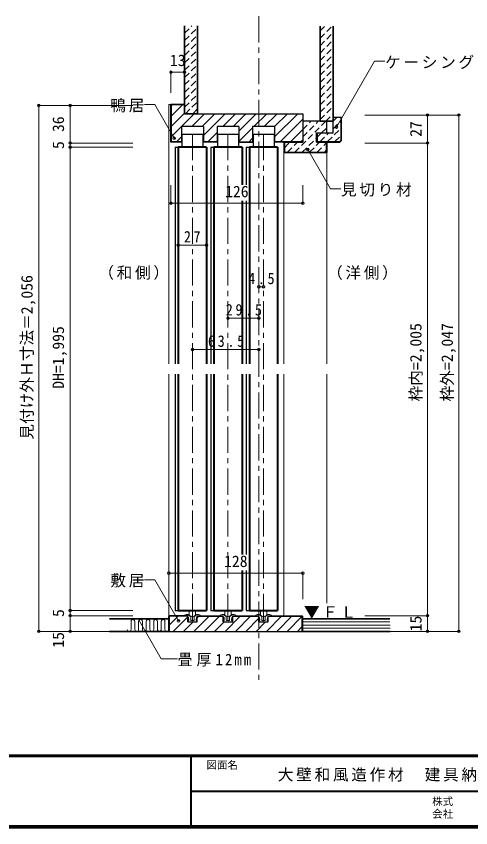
# Model space of a CAD drawing. Units: millimetres at full size, sheet at 1:5. Extents: x -981 to 969, y -733 to 681.
# Drawn here: x -173 to 261, y -716 to 60 of the extents above; entities that cross this region are included whole.
import ezdxf
from ezdxf.enums import TextEntityAlignment as Align

# ---------------------------------------------------------------- set-up
doc = ezdxf.new("R2010")
doc.units = ezdxf.units.MM
doc.header["$LTSCALE"] = 5
doc.header["$PDMODE"] = 32
doc.header["$PDSIZE"] = 2.5
doc.linetypes.add('CHAIN1', pattern=[8, 5, -1, 1, -1])
doc.linetypes.add('DASHED1', pattern=[1.8, 1.2, -0.6])
for name, color, linetype, lineweight in [('0-1_通り芯', 4, 'CHAIN1', 9), ('0-3_仕上げ', 7, 'Continuous', 18), ('0-4_枠', 3, 'Continuous', 25), ('0-5_ケーシング', 3, 'Continuous', 25), ('0-6_扉', 3, 'Continuous', 25), ('0-7_金物', 7, 'Continuous', 18), ('0-A_文字', 7, 'Continuous', 18), ('0-B_寸法', 7, 'Continuous', 9), ('0-C_ハッチ', 4, 'DASHED1', 9), ('F-0_補助線', 6, 'Continuous', 40), ('F-1_枠', 6, 'Continuous', 40)]:
    doc.layers.add(name, color=color, linetype=linetype, lineweight=lineweight)
doc.layers.add('F-A_文字', color=7, linetype='Continuous')
doc.styles.add('ＭＳ ゴシック', font='')
doc.styles.get('ＭＳ ゴシック').set_extended_font_data('MS Gothic')

msp = doc.modelspace()

# ---------------------------------------------------------------- linework, layer by layer
at = {"layer": '0-1_通り芯'}
for p, q in [((58.68, 60.495), (58.68, -574.262)), ((-4.82, -52.263), (-4.82, -519.027)), ((29.18, -52.263), (29.18, -519.027)), ((63.18, -52.263), (63.18, -519.027))]:
    msp.add_line(p, q, dxfattribs=at)
at = {"layer": '0-3_仕上げ', "color": 2, "lineweight": 35}
for p, q in [((-12.32, 51.212), (-12.32, -32.81)), ((117.18, 51.025), (117.18, -39.997)), ((-27.32, -516.027), (-84.131, -516.027)), ((100.68, -516.027), (183.827, -516.027)), ((-84.131, -528.027), (-27.32, -528.027)), ((100.68, -528.027), (184.348, -528.027))]:
    msp.add_line(p, q, dxfattribs=at)
at = {"layer": '0-3_仕上げ'}
for p, q in [((-63.459, -518.558), (-63.459, -526.121)), ((-59.858, -518.558), (-59.858, -526.121)), ((-56.256, -518.558), (-56.256, -526.121)), ((-52.655, -518.558), (-52.655, -526.121)), ((-49.053, -518.558), (-49.053, -526.121)), ((-45.452, -518.558), (-45.452, -526.121)), ((-41.85, -518.558), (-41.85, -526.121)), ((-38.249, -518.558), (-38.249, -526.121)), ((-34.648, -518.558), (-34.648, -526.121)), ((-31.046, -518.558), (-31.046, -526.121)), ((183.958, -519.027), (100.68, -519.027)), ((184.088, -522.027), (100.68, -522.027)), ((184.218, -525.027), (100.68, -525.027))]:
    msp.add_line(p, q, dxfattribs=at)
at = {"layer": '0-3_仕上げ', "color": 2, "lineweight": 35}
for points in [[(0.18, 51.212), (0.18, -32.81), (-12.32, -32.81)], [(129.68, 51.025), (129.68, -39.997), (117.18, -39.997)]]:
    msp.add_lwpolyline(points, dxfattribs=at)
at = {"layer": '0-3_仕上げ'}
for centre, radius, start, end in [((-61.658, -518.417), 1.806, 355.51051, 184.48949), ((-54.455, -518.417), 1.806, 355.51051, 184.48949), ((-47.253, -518.417), 1.806, 355.51051, 184.48949), ((-40.05, -518.417), 1.806, 355.51051, 184.48949), ((-32.847, -518.417), 1.806, 355.51051, 184.48949), ((-65.26, -526.088), 1.801, 181.04347, 358.95653), ((-58.057, -526.088), 1.801, 181.04347, 358.95653), ((-50.854, -526.088), 1.801, 181.04347, 358.95653), ((-43.651, -526.088), 1.801, 181.04347, 358.95653), ((-36.448, -526.088), 1.801, 181.04347, 358.95653), ((-29.245, -526.088), 1.801, 181.04347, 358.95653)]:
    msp.add_arc(centre, radius, start, end, dxfattribs=at)
at = {"layer": '0-4_枠'}
for p, q in [((-12.32, -23.81), (-25.32, -23.81)), ((-25.32, -60.027), (-25.32, -23.81)), ((-12.32, -24.31), (-24.82, -24.31)), ((-24.82, -59.527), (-24.82, -24.31)), ((-12.32, -23.81), (-12.32, -32.81)), ((-15.32, -45.027), (-15.32, -60.027)), ((5.68, -45.027), (-15.32, -45.027)), ((5.68, -45.027), (5.68, -60.027)), ((18.68, -45.027), (18.68, -60.027)), ((39.68, -45.027), (18.68, -45.027)), ((39.68, -45.027), (39.68, -60.027)), ((52.68, -45.027), (52.68, -60.027)), ((73.68, -45.027), (52.68, -45.027)), ((73.68, -45.027), (73.68, -60.027)), ((-15.32, -60.027), (-25.32, -60.027)), ((-15.32, -59.527), (-24.82, -59.527)), ((18.68, -59.527), (5.68, -59.527)), ((18.68, -60.027), (5.68, -60.027)), ((39.68, -59.527), (52.68, -59.527)), ((39.68, -60.027), (52.68, -60.027)), ((100.68, -59.527), (73.68, -59.527)), ((-27.32, -513.734), (-26.613, -513.027)), ((-27.32, -528.027), (-27.32, -513.734)), ((-26.406, -513.527), (-26.82, -513.942)), ((-26.82, -528.027), (-26.82, -513.942)), ((-9.32, -513.027), (-26.613, -513.027)), ((-9.32, -513.527), (-26.406, -513.527)), ((-9.32, -519.027), (-9.32, -513.027)), ((-9.32, -519.027), (-0.32, -519.027)), ((-0.32, -513.027), (24.68, -513.027)), ((-0.32, -519.027), (-0.32, -513.027)), ((-0.32, -513.527), (24.68, -513.527)), ((24.68, -519.027), (24.68, -513.027)), ((24.68, -519.027), (33.68, -519.027)), ((33.68, -513.027), (58.68, -513.027)), ((33.68, -519.027), (33.68, -513.027)), ((33.68, -513.527), (58.68, -513.527)), ((58.68, -519.027), (58.68, -513.027)), ((58.68, -519.027), (67.68, -519.027)), ((67.68, -519.027), (67.68, -513.027)), ((67.68, -513.027), (99.973, -513.027)), ((67.68, -513.527), (99.766, -513.527)), ((99.766, -513.527), (100.18, -513.942)), ((99.973, -513.027), (100.68, -513.734)), ((100.18, -528.027), (100.18, -513.942)), ((100.68, -528.027), (100.68, -513.734)), ((-27.32, -528.027), (100.68, -528.027))]:
    msp.add_line(p, q, dxfattribs=at)
at = {"layer": '0-4_枠', "color": 4, "lineweight": 9}
for p, q in [((82.68, -271.997), (82.68, -69.81)), ((123.68, -271.997), (123.68, -69.81)), ((-27.32, -281.997), (-27.32, -513.734)), ((82.68, -281.997), (82.68, -513.027)), ((123.68, -281.997), (123.68, -501.001))]:
    msp.add_line(p, q, dxfattribs=at)
msp.add_lwpolyline([(-27.32, -271.997), (-27.32, -23.81), (-25.32, -23.81)], dxfattribs=at)
at = {"layer": '0-4_枠'}
msp.add_lwpolyline([(-12.32, -32.81), (100.68, -32.81), (100.68, -60.027), (73.68, -60.027)], dxfattribs=at)
at = {"layer": '0-5_ケーシング'}
for p, q in [((129.68, -51.127), (129.68, -35.927)), ((129.68, -35.927), (137.68, -35.927)), ((137.18, -36.427), (129.68, -36.427)), ((137.18, -36.427), (137.18, -58.306)), ((137.68, -58.513), (137.68, -35.927)), ((100.68, -40.027), (100.68, -60.027)), ((82.68, -60.027), (82.68, -70.027)), ((82.68, -60.027), (100.68, -60.027)), ((83.18, -60.027), (83.18, -69.527)), ((113.68, -60.027), (123.68, -60.027)), ((114.68, -59.427), (136.058, -59.427)), ((114.68, -59.927), (136.266, -59.927)), ((123.18, -60.027), (123.18, -69.527)), ((123.68, -60.027), (123.68, -70.027)), ((136.058, -59.427), (137.18, -58.306)), ((137.68, -58.513), (136.266, -59.927)), ((83.18, -69.527), (123.18, -69.527)), ((82.68, -70.027), (123.68, -70.027))]:
    msp.add_line(p, q, dxfattribs=at)
for points in [[(113.68, -60.027), (113.68, -51.027), (123.68, -51.027), (123.68, -40.027), (100.68, -40.027)], [(114.68, -59.927), (114.68, -51.127), (129.68, -51.127)]]:
    msp.add_lwpolyline(points, dxfattribs=at)
at = {"layer": '0-6_扉'}
for p, q in [((-14.82, -52.263), (5.18, -52.263)), ((-14.82, -52.263), (-14.82, -64.81)), ((5.18, -52.263), (5.18, -64.81)), ((19.18, -52.263), (39.18, -52.263)), ((19.18, -52.263), (19.18, -64.81)), ((39.18, -52.263), (39.18, -64.81)), ((53.18, -52.263), (73.18, -52.263)), ((53.18, -52.263), (53.18, -64.81)), ((73.18, -52.263), (73.18, -64.81)), ((-21.32, -64.81), (-18.32, -64.81)), ((-21.32, -64.81), (-21.32, -271.997)), ((12.68, -64.81), (15.68, -64.81)), ((12.68, -64.81), (12.68, -271.997)), ((46.68, -64.81), (49.68, -64.81)), ((46.68, -64.81), (46.68, -100.797)), ((46.68, -115.968), (46.68, -271.997)), ((12.68, -281.997), (12.68, -508.027)), ((46.68, -281.997), (46.68, -454.465)), ((46.68, -469.782), (46.68, -508.027)), ((12.68, -508.027), (15.68, -508.027)), ((46.68, -508.027), (49.68, -508.027))]:
    msp.add_line(p, q, dxfattribs=at)
at = {"layer": '0-6_扉', "color": 6, "lineweight": 40}
for p, q in [((8.68, -64.81), (-18.32, -64.81)), ((-18.32, -64.81), (-18.32, -271.997)), ((8.68, -64.81), (8.68, -271.997)), ((42.68, -64.81), (15.68, -64.81)), ((15.68, -64.81), (15.68, -271.997)), ((42.68, -64.81), (42.68, -100.797)), ((76.68, -64.81), (49.68, -64.81)), ((49.68, -64.81), (49.68, -271.997)), ((76.68, -64.81), (76.68, -271.997)), ((42.68, -115.968), (42.68, -271.997)), ((8.68, -281.997), (8.68, -508.027)), ((15.68, -281.997), (15.68, -508.027)), ((42.68, -281.997), (42.68, -454.465)), ((49.68, -281.997), (49.68, -508.027)), ((76.68, -281.997), (76.68, -508.027)), ((42.68, -469.782), (42.68, -508.027)), ((15.68, -508.027), (42.68, -508.027)), ((49.68, -508.027), (76.68, -508.027))]:
    msp.add_line(p, q, dxfattribs=at)
at = {"layer": '0-6_扉'}
msp.add_lwpolyline([(-21.32, -281.997), (-21.32, -508.027), (-18.32, -508.027)], dxfattribs=at)
at = {"layer": '0-6_扉', "color": 6, "lineweight": 40}
msp.add_lwpolyline([(-18.32, -281.997), (-18.32, -508.027), (8.68, -508.027)], dxfattribs=at)
at = {"layer": '0-7_金物'}
for p, q in [((-10.779, -512.027), (-8.777, -512.027)), ((-7.158, -513.439), (-8.424, -512.174)), ((-7.82, -508.027), (-7.82, -512.495)), ((-2.482, -513.439), (-1.217, -512.174)), ((-1.82, -508.027), (-1.82, -512.495)), ((1.138, -512.027), (-0.863, -512.027)), ((23.221, -512.027), (25.223, -512.027)), ((26.842, -513.439), (25.576, -512.174)), ((26.18, -508.027), (26.18, -512.495)), ((31.518, -513.439), (32.783, -512.174)), ((32.18, -508.027), (32.18, -512.495)), ((35.138, -512.027), (33.137, -512.027)), ((57.221, -512.027), (59.223, -512.027)), ((60.842, -513.439), (59.576, -512.174)), ((60.18, -508.027), (60.18, -512.495)), ((65.518, -513.439), (66.783, -512.174)), ((66.18, -508.027), (66.18, -512.495)), ((69.138, -512.027), (67.137, -512.027)), ((-12.12, -513.027), (-9.32, -513.027)), ((-9.32, -514.027), (-9.32, -513.027)), ((-8.62, -519.027), (-9.106, -517.801)), ((-8.32, -517.527), (-8.92, -517.527)), ((-7.52, -519.027), (-8.62, -519.027)), ((-8.32, -517.527), (-8.32, -516.263)), ((-7.82, -512.495), (-4.82, -514.227)), ((-7.52, -519.027), (-7.32, -518.827)), ((-7.32, -518.827), (-7.12, -519.027)), ((-7.12, -519.027), (-2.52, -519.027)), ((-6.946, -513.527), (-6.62, -513.527)), ((-6.42, -517.227), (-6.42, -513.727)), ((-5.12, -517.527), (-6.12, -517.527)), ((-4.82, -517.827), (-5.12, -517.527)), ((-1.82, -512.495), (-4.82, -514.227)), ((-3.22, -517.227), (-3.22, -513.727)), ((-2.695, -513.527), (-3.02, -513.527)), ((-2.32, -518.827), (-2.52, -519.027)), ((-2.12, -519.027), (-2.32, -518.827)), ((-2.12, -519.027), (-1.02, -519.027)), ((-1.32, -517.527), (-1.32, -516.263)), ((-1.32, -517.527), (-0.72, -517.527)), ((-1.02, -519.027), (-0.534, -517.801)), ((-0.32, -514.027), (-0.32, -513.027)), ((2.48, -513.027), (-0.32, -513.027)), ((21.88, -513.027), (24.68, -513.027)), ((24.68, -514.027), (24.68, -513.027)), ((25.38, -519.027), (24.894, -517.801)), ((25.68, -517.527), (25.08, -517.527)), ((26.48, -519.027), (25.38, -519.027)), ((25.68, -517.527), (25.68, -516.263)), ((26.18, -512.495), (29.18, -514.227)), ((26.48, -519.027), (26.68, -518.827)), ((26.68, -518.827), (26.88, -519.027)), ((26.88, -519.027), (31.48, -519.027)), ((27.054, -513.527), (27.38, -513.527)), ((27.58, -517.227), (27.58, -513.727)), ((28.88, -517.527), (27.88, -517.527)), ((29.18, -517.827), (28.88, -517.527)), ((32.18, -512.495), (29.18, -514.227)), ((30.78, -517.227), (30.78, -513.727)), ((31.305, -513.527), (30.98, -513.527)), ((31.68, -518.827), (31.48, -519.027)), ((31.88, -519.027), (31.68, -518.827)), ((31.88, -519.027), (32.98, -519.027)), ((32.68, -517.527), (32.68, -516.263)), ((32.68, -517.527), (33.28, -517.527)), ((32.98, -519.027), (33.466, -517.801)), ((33.68, -514.027), (33.68, -513.027)), ((36.48, -513.027), (33.68, -513.027)), ((55.88, -513.027), (58.68, -513.027)), ((58.68, -514.027), (58.68, -513.027)), ((59.38, -519.027), (58.894, -517.801)), ((59.68, -517.527), (59.08, -517.527)), ((60.48, -519.027), (59.38, -519.027)), ((59.68, -517.527), (59.68, -516.263)), ((60.18, -512.495), (63.18, -514.227)), ((60.48, -519.027), (60.68, -518.827)), ((60.68, -518.827), (60.88, -519.027)), ((60.88, -519.027), (65.48, -519.027)), ((61.054, -513.527), (61.38, -513.527)), ((61.58, -517.227), (61.58, -513.727)), ((62.88, -517.527), (61.88, -517.527)), ((63.18, -517.827), (62.88, -517.527)), ((66.18, -512.495), (63.18, -514.227)), ((64.78, -517.227), (64.78, -513.727)), ((65.305, -513.527), (64.98, -513.527)), ((65.68, -518.827), (65.48, -519.027)), ((65.88, -519.027), (65.68, -518.827)), ((65.88, -519.027), (66.98, -519.027)), ((66.68, -517.527), (66.68, -516.263)), ((66.68, -517.527), (67.28, -517.527)), ((66.98, -519.027), (67.466, -517.801)), ((67.68, -514.027), (67.68, -513.027)), ((70.48, -513.027), (67.68, -513.027))]:
    msp.add_line(p, q, dxfattribs=at)
for points in [[(-3.52, -517.527), (-4.52, -517.527), (-4.82, -517.827)], [(30.48, -517.527), (29.48, -517.527), (29.18, -517.827)], [(64.48, -517.527), (63.48, -517.527), (63.18, -517.827)]]:
    msp.add_lwpolyline(points, dxfattribs=at)
for centre, radius, start, end in [((-10.779, -514.027), 2, 90, 138.18969), ((-8.777, -512.527), 0.5, 45, 90), ((-0.863, -512.527), 0.5, 90, 135), ((1.138, -514.027), 2, 41.81031, 90), ((23.221, -514.027), 2, 90, 138.18969), ((25.223, -512.527), 0.5, 45, 90), ((33.137, -512.527), 0.5, 90, 135), ((35.138, -514.027), 2, 41.81031, 90), ((57.221, -514.027), 2, 90, 138.18969), ((59.223, -512.527), 0.5, 45, 90), ((67.137, -512.527), 0.5, 90, 135), ((69.138, -514.027), 2, 41.81031, 90), ((-12.12, -512.827), 0.2, 138.18969, 270), ((-11.32, -516.263), 3, 0, 48.19), ((-8.92, -517.727), 0.2, 90, 201.616), ((-6.946, -513.227), 0.3, 225, 270), ((-6.62, -513.727), 0.2, 360, 90), ((-6.12, -517.227), 0.3, 180, 270), ((-3.52, -517.227), 0.3, 270, 360), ((-3.02, -513.727), 0.2, 90, 180), ((-2.695, -513.227), 0.3, 270, 315), ((1.68, -516.263), 3, 131.81, 180), ((-0.72, -517.727), 0.2, 338.384, 90), ((2.48, -512.827), 0.2, 270, 41.81031), ((21.88, -512.827), 0.2, 138.18969, 270), ((22.68, -516.263), 3, 0, 48.19), ((25.08, -517.727), 0.2, 90, 201.616), ((27.054, -513.227), 0.3, 225, 270), ((27.38, -513.727), 0.2, 360, 90), ((27.88, -517.227), 0.3, 180, 270), ((30.48, -517.227), 0.3, 270, 360), ((30.98, -513.727), 0.2, 90, 180), ((31.305, -513.227), 0.3, 270, 315), ((35.68, -516.263), 3, 131.81, 180), ((33.28, -517.727), 0.2, 338.384, 90), ((36.48, -512.827), 0.2, 270, 41.81031), ((55.88, -512.827), 0.2, 138.18969, 270), ((56.68, -516.263), 3, 0, 48.19), ((59.08, -517.727), 0.2, 90, 201.616), ((61.054, -513.227), 0.3, 225, 270), ((61.38, -513.727), 0.2, 360, 90), ((61.88, -517.227), 0.3, 180, 270), ((64.48, -517.227), 0.3, 270, 360), ((64.98, -513.727), 0.2, 90, 180), ((65.305, -513.227), 0.3, 270, 315), ((69.68, -516.263), 3, 131.81, 180), ((67.28, -517.727), 0.2, 338.384, 90), ((70.48, -512.827), 0.2, 270, 41.81031)]:
    msp.add_arc(centre, radius, start, end, dxfattribs=at)
at = {"layer": '0-A_文字'}
for p, q in [((132.921, -45.542), (169.306, 17.479)), ((169.306, 17.479), (179.306, 17.479)), ((-40.795, -24.035), (-50.795, -24.035)), ((-22.191, -56.258), (-40.795, -24.035)), ((105.42, -66.933), (127.18, -104.622)), ((127.18, -104.622), (137.18, -104.622)), ((-40.795, -478.577), (-50.795, -478.577)), ((-18.1, -517.885), (-40.795, -478.577)), ((-55.84, -517.72), (-34.786, -554.185)), ((-34.786, -554.185), (-19.005, -554.185))]:
    msp.add_line(p, q, dxfattribs=at)
for p in [(132.921, -45.542), (-22.191, -56.258), (105.42, -66.933), (-18.1, -517.885)]:
    msp.add_point(p, dxfattribs=at)
at = {"layer": '0-B_寸法', "color": 4}
for p, q in [((-25.32, 7.025), (-12.32, 7.025)), ((-25.32, 7.025), (-25.32, -12.847)), ((-12.32, 7.025), (-12.32, -12.847)), ((-61.791, -24.81), (-151.791, -24.81)), ((-151.791, -24.81), (-151.791, -528.027)), ((-121.791, -24.81), (-121.791, -528.027)), ((160.035, -34.027), (250.035, -34.027)), ((220.035, -34.027), (220.035, -528.028)), ((250.035, -34.027), (250.035, -528.027)), ((-61.791, -60.81), (-121.791, -60.81)), ((160.035, -60.81), (174.986, -60.81)), ((160.035, -60.81), (220.035, -60.81)), ((-61.791, -64.81), (-121.791, -64.81)), ((-25.32, -118.468), (-25.32, -101.025)), ((-18.32, -158.468), (8.68, -158.468)), ((-18.32, -158.468), (-18.32, -158.672)), ((8.68, -158.468), (8.68, -158.672)), ((58.68, -198.468), (63.18, -198.468)), ((29.18, -228.468), (58.68, -228.468)), ((-4.82, -258.468), (58.68, -258.468)), ((-27.32, -472.282), (-27.32, -497.333)), ((-27.32, -472.282), (100.68, -472.282)), ((100.68, -472.282), (100.68, -497.333)), ((-61.791, -508.027), (-121.791, -508.027)), ((-61.791, -513.027), (-121.791, -513.027)), ((160.035, -513.027), (220.035, -513.027)), ((-61.791, -528.027), (-151.791, -528.027)), ((160.035, -528.027), (250.035, -528.027))]:
    msp.add_line(p, q, dxfattribs=at)
msp.add_lwpolyline([(-25.32, -118.468), (100.68, -118.468), (100.68, -101.025)], dxfattribs=at)
at = {"layer": '0-B_寸法'}
for p in [(-25.32, 7.025), (-12.32, 7.025), (-151.791, -24.81), (-121.791, -24.81), (220.035, -34.027), (250.035, -34.027), (-121.791, -60.81), (220.035, -60.81), (-121.791, -64.81), (-25.32, -118.468), (100.68, -118.468), (-18.32, -158.468), (8.68, -158.468), (58.68, -198.468), (63.18, -198.468), (29.18, -228.468), (58.68, -228.468), (-4.82, -258.468), (58.68, -258.468), (-27.32, -472.282), (100.68, -472.282), (-121.791, -508.027), (-121.791, -513.027), (220.035, -513.027), (-151.791, -528.027), (-121.791, -528.027), (220.035, -528.028), (250.035, -528.027)]:
    msp.add_point(p, dxfattribs=at)
at = {"layer": '0-C_ハッチ'}
for p, q in [((-12.32, 44.248), (-5.356, 51.212)), ((-12.32, 37.177), (0.18, 49.677)), ((117.18, 39.398), (128.994, 51.212)), ((117.18, 46.469), (121.923, 51.212)), ((-12.32, 30.106), (0.18, 42.606)), ((117.18, 32.327), (129.68, 44.827)), ((-12.32, 23.035), (0.18, 35.535)), ((117.18, 25.256), (129.68, 37.756)), ((-12.32, 15.964), (0.18, 28.464)), ((117.18, 18.185), (129.68, 30.685)), ((117.18, 11.114), (129.68, 23.614)), ((-12.32, 8.893), (0.18, 21.393)), ((117.18, 4.043), (129.68, 16.543)), ((-12.32, 1.822), (0.18, 14.322)), ((117.18, -3.028), (129.68, 9.472)), ((-12.32, -5.249), (0.18, 7.251)), ((-12.32, -12.32), (0.18, 0.18)), ((117.18, -10.099), (129.68, 2.401)), ((-12.32, -19.391), (0.18, -6.891)), ((117.18, -17.17), (129.68, -4.67)), ((-12.32, -26.462), (0.18, -13.962)), ((117.18, -24.242), (129.68, -11.742)), ((-11.597, -32.81), (0.18, -21.033)), ((117.18, -31.313), (129.68, -18.813)), ((-4.526, -32.81), (0.18, -28.104)), ((117.18, -38.384), (129.68, -25.884)), ((122.637, -39.997), (129.68, -32.955)), ((129.68, -40.026), (133.278, -36.427)), ((93.107, -69.527), (122.607, -40.027)), ((100.68, -54.884), (115.536, -40.027)), ((100.68, -47.813), (108.465, -40.027)), ((100.68, -40.742), (101.394, -40.027)), ((118.678, -51.027), (123.68, -46.026)), ((129.68, -47.097), (137.18, -39.597)), ((114.68, -55.026), (118.578, -51.127)), ((117.349, -59.427), (125.649, -51.127)), ((124.42, -59.427), (137.18, -46.668)), ((131.492, -59.427), (137.18, -53.739)), ((83.18, -65.313), (88.465, -60.027)), ((86.036, -69.527), (95.536, -60.027)), ((100.178, -69.527), (113.68, -56.026)), ((107.249, -69.527), (116.749, -60.027)), ((114.32, -69.527), (123.18, -60.668)), ((121.392, -69.527), (123.18, -67.739))]:
    msp.add_line(p, q, dxfattribs=at)
at = {"layer": '0-C_ハッチ', "linetype": 'Continuous'}
for p, q in [((-24.82, -34.72), (-14.41, -24.31)), ((-24.82, -24.82), (-24.31, -24.31)), ((-24.82, -44.619), (-12.32, -32.119)), ((-24.82, -54.519), (-3.111, -32.81)), ((-5.429, -45.027), (6.788, -32.81)), ((4.47, -45.027), (16.688, -32.81)), ((5.68, -53.717), (26.587, -32.81)), ((24.269, -45.027), (36.486, -32.81)), ((34.169, -45.027), (46.386, -32.81)), ((39.68, -49.416), (56.285, -32.81)), ((53.968, -45.027), (66.185, -32.81)), ((63.867, -45.027), (76.084, -32.81)), ((73.68, -55.014), (95.883, -32.81)), ((73.68, -45.114), (85.984, -32.81)), ((79.066, -59.527), (100.68, -37.913)), ((39.68, -59.315), (52.68, -46.315)), ((9.769, -59.527), (18.68, -50.617)), ((88.965, -59.527), (100.68, -47.813)), ((-19.929, -59.527), (-15.32, -54.918)), ((49.367, -59.527), (52.68, -56.215)), ((98.865, -59.527), (100.68, -57.712)), ((-26.82, -521.795), (-18.553, -513.527)), ((-23.153, -528.027), (-9.32, -514.195)), ((-13.254, -528.027), (-4.254, -519.027)), ((-3.354, -528.027), (11.146, -513.527)), ((-0.32, -515.094), (1.246, -513.527)), ((6.545, -528.027), (21.045, -513.527)), ((16.445, -528.027), (25.445, -519.027)), ((26.344, -528.027), (40.844, -513.527)), ((36.244, -528.027), (50.744, -513.527)), ((46.143, -528.027), (58.68, -515.491)), ((56.043, -528.027), (65.043, -519.027)), ((65.942, -528.027), (80.442, -513.527)), ((75.842, -528.027), (90.342, -513.527)), ((85.741, -528.027), (100.18, -513.589)), ((95.641, -528.027), (100.18, -523.488))]:
    msp.add_line(p, q, dxfattribs=at)
at = {"layer": 'F-1_枠'}
for p, q in [((968.636, -646.776), (-981.363, -646.776)), ((968.636, -647.609), (-981.363, -647.609)), ((-6.364, -647.609), (-6.364, -714.276)), ((-6.364, -680.943), (966.97, -680.943)), ((968.636, -714.276), (-981.363, -714.276)), ((968.636, -715.109), (-981.363, -715.109)), ((968.636, -715.943), (-981.363, -715.943))]:
    msp.add_line(p, q, dxfattribs=at)

# ---------------------------------------------------------------- texts
at = {"layer": '0-A_文字', "char_height": 11, "attachment_point": 7, "style": 'ＭＳ ゴシック'}
for s, insert in [('\\T1.17;ケーシング', (179.306, 9.979)), ('\\T1.17;鴨居', (-83.295, -31.535)), ('\\T1.17;見切り材', (137.18, -112.122)), ('\\T1.17;（和側）', (-94.82, -191.787)), ('\\T1.17;（洋側）', (123.921, -191.787)), ('\\T1.17;敷居', (-83.295, -486.077)), ('\\T1.17;▼ＦＬ', (101.793, -516.027)), ('\\T1.27;\\W0.95;畳厚12mm', (-19.005, -561.685))]:
    msp.add_mtext(s, dxfattribs=dict(at, insert=insert))
at = {"layer": '0-B_寸法', "style": 'ＭＳ ゴシック'}
for s, p in [('13', (-26.32, 9.525)), ('126', (26.43, -115.968)), ('128', (25.43, -469.782))]:
    msp.add_text(s, height=11, dxfattribs=at).set_placement(p, align=Align.BOTTOM_LEFT)
for s, p in [('36', (-124.291, -50.31)), ('27', (217.535, -54.919)), ('5', (-124.291, -66.56)), ('見付け外Ｈ寸法＝2,056', (-154.291, -344.669)), ('DH=1,995', (-124.291, -295.919)), ('枠内=2,005', (217.535, -308.028)), ('枠外=2,047', (247.535, -308.027)), ('5', (-124.291, -514.277)), ('15', (217.535, -528.027)), ('15', (-124.291, -543.657))]:
    msp.add_text(s, height=11, rotation=90, dxfattribs=at).set_placement(p, align=Align.BOTTOM_LEFT)
at = {"layer": '0-B_寸法', "char_height": 11, "attachment_point": 7, "style": 'ＭＳ ゴシック'}
for s, insert in [('\\T1.36;\\W0.9;27', (-12.945, -155.968)), ('\\T1.38;\\W0.9;4.5', (48.43, -195.968)), ('\\T1.38;\\W0.9;29.5', (27.055, -225.968)), ('\\T1.38;\\W0.9;63.5', (10.055, -255.968))]:
    msp.add_mtext(s, dxfattribs=dict(at, insert=insert))
at = {"layer": 'F-0_補助線', "color": 7, "insert": (76.826, -671.804), "char_height": 11, "attachment_point": 7, "style": 'ＭＳ ゴシック'}
msp.add_mtext('\\T1.17;大壁和風造作材\u3000建具納まり図', dxfattribs=at)
at = {"layer": 'F-A_文字', "style": 'ＭＳ ゴシック'}
for s, p in [('図面名', (8.636, -661.776)), ('株式', (224.47, -696.609)), ('会社', (224.47, -708.609))]:
    msp.add_text(s, height=7.331, dxfattribs=at).set_placement(p, align=Align.BOTTOM_LEFT)

doc.saveas('drawing.dxf')
